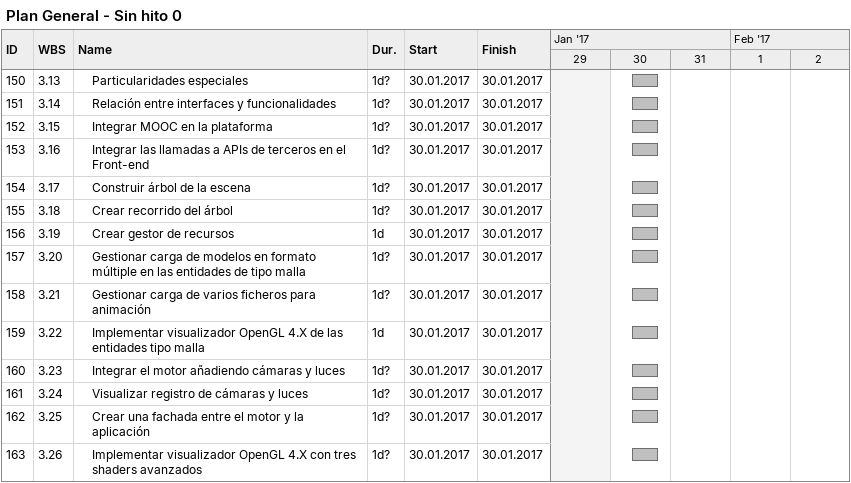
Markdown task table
Plan General - Sin hito 0

| ID | WBS | Task | Duration | Start | Finish |
|---|---|---|---|---|---|
| 150 | 3.13 | Particularidades especiales | 1d? | 2017-01-30 | 2017-01-30 |
| 151 | 3.14 | Relación entre interfaces y funcionalidades | 1d? | 2017-01-30 | 2017-01-30 |
| 152 | 3.15 | Integrar MOOC en la plataforma | 1d? | 2017-01-30 | 2017-01-30 |
| 153 | 3.16 | Integrar las llamadas a APIs de terceros en el Front-end | 1d? | 2017-01-30 | 2017-01-30 |
| 154 | 3.17 | Construir árbol de la escena | 1d? | 2017-01-30 | 2017-01-30 |
| 155 | 3.18 | Crear recorrido del árbol | 1d? | 2017-01-30 | 2017-01-30 |
| 156 | 3.19 | Crear gestor de recursos | 1d | 2017-01-30 | 2017-01-30 |
| 157 | 3.20 | Gestionar carga de modelos en formato múltiple en las entidades de tipo malla | 1d? | 2017-01-30 | 2017-01-30 |
| 158 | 3.21 | Gestionar carga de varios ficheros para animación | 1d? | 2017-01-30 | 2017-01-30 |
| 159 | 3.22 | Implementar visualizador OpenGL 4.X de las entidades tipo malla | 1d | 2017-01-30 | 2017-01-30 |
| 160 | 3.23 | Integrar el motor añadiendo cámaras y luces | 1d? | 2017-01-30 | 2017-01-30 |
| 161 | 3.24 | Visualizar registro de cámaras y luces | 1d? | 2017-01-30 | 2017-01-30 |
| 162 | 3.25 | Crear una fachada entre el motor y la aplicación | 1d? | 2017-01-30 | 2017-01-30 |
| 163 | 3.26 | Implementar visualizador OpenGL 4.X con tres shaders avanzados | 1d? | 2017-01-30 | 2017-01-30 |
